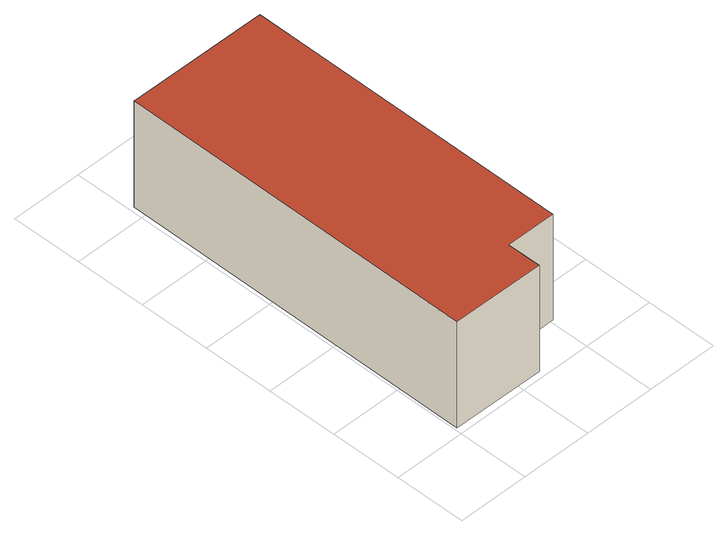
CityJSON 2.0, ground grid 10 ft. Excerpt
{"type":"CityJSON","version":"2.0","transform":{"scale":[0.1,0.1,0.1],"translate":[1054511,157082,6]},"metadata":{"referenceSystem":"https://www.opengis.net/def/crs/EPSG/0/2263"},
"CityObjects":{
"building1":{"type":"Building","attributes":{"name":"Bldg_1210012516","BIN":"4299035"},"geometry":[{"type":"MultiSurface","lod":"2","boundaries":[[[0,1,2,3,4,5,6]],[[7,8,9,10,11,12,13]],[[6,5,13,12]],[[0,6,12,11]],[[1,0,11,10]],[[2,1,10,9]],[[3,2,9,8]],[[4,3,8,7]],[[5,4,7,13]]],"semantics":{"surfaces":[{"type":"RoofSurface","BIN":"4299035"},{"type":"GroundSurface"},{"type":"WallSurface"}],"values":[0,1,2,2,2,2,2,2,2]}}]}
},
"vertices":[
[7,519,165],[4,10,165],[134,9,165],[134,57,165],[204,57,165],[206,441,165],[206,518,165],[204,57,3],[134,57,3],[134,9,3],[4,10,3],[7,519,3],[206,518,3],[206,441,3]
]}
